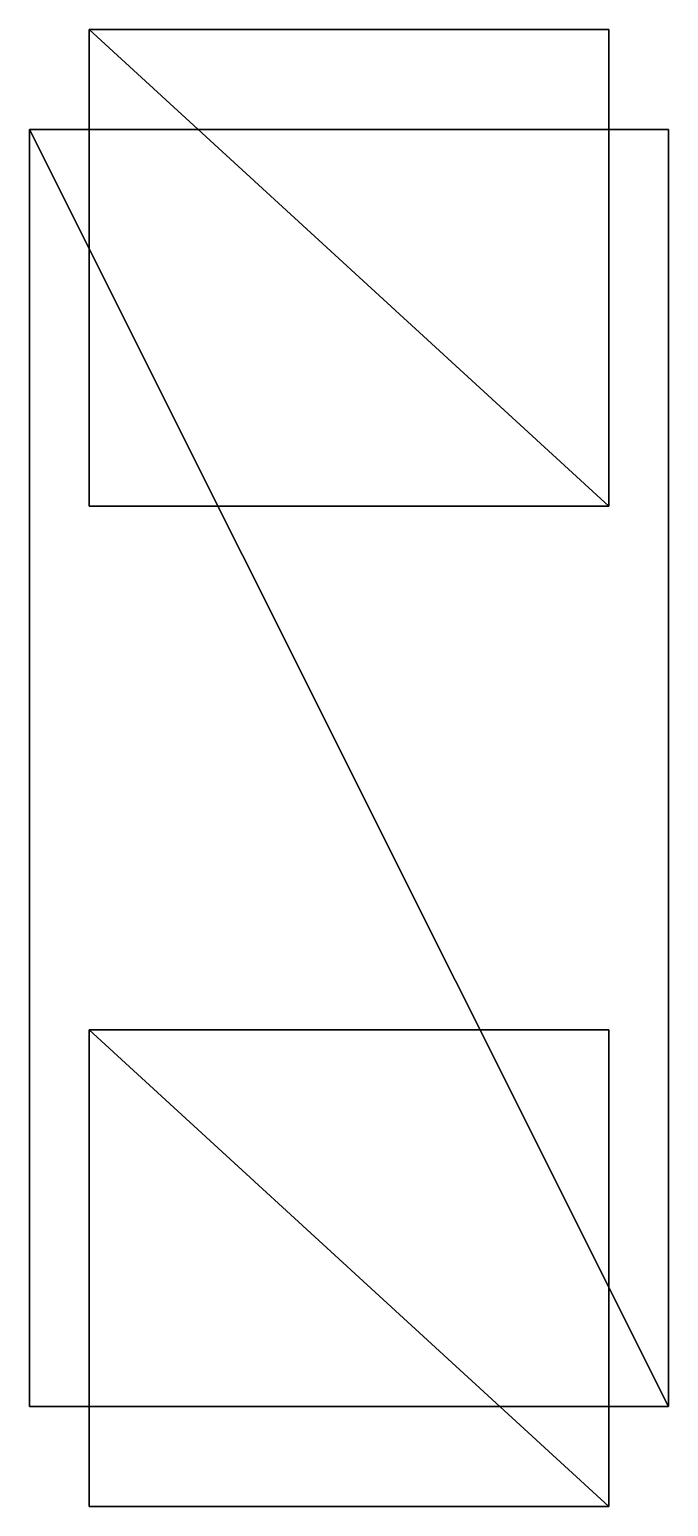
# Model space of a CAD drawing. Extents: x -0.15 to 0.15, y -0.347 to 0.347.
import ezdxf

# ---------------------------------------------------------------- set-up
doc = ezdxf.new("R2010")
doc.units = 0
for name, color, linetype in [('Body', 250, 'CONTINUOUS'), ('Triangle_Set', 253, 'CONTINUOUS'), ('Triangle_Set_ncl1_1', 253, 'CONTINUOUS')]:
    doc.layers.add(name, color=color, linetype=linetype)

msp = doc.modelspace()

# ---------------------------------------------------------------- meshes
at = {"layer": 'Body', "color": 250}
mesh = msp.add_polyface(dxfattribs=at)
corners = [(-0.15, 0.3, 0.1), (-0.15, 0.3, 0.4), (0.15, 0.3, 0.4), (0.15, 0.3, 0.1), (0.15, -0.3, 0.4), (0.15, -0.3, 0.1), (-0.15, -0.3, 0.4), (-0.15, -0.3, 0.1)]
mesh.append_faces([[corners[k] for k in face] for face in [(0, 3, 2), (1, 0, 2), (2, 3, 4), (4, 3, 5), (5, 7, 6), (4, 5, 6), (6, 7, 1), (1, 7, 0), (0, 5, 3), (5, 0, 7), (4, 1, 2), (1, 4, 6)]], dxfattribs={"color": 250})
at = {"layer": 'Triangle_Set', "color": 253}
mesh = msp.add_polyface(dxfattribs=at)
corners = [(-0.122, -0.347), (-0.122, -0.347, 0.1), (-0.122, -0.123), (-0.122, -0.123, 0.1), (0.122, -0.347), (0.122, -0.347, 0.1), (0.122, -0.123), (0.122, -0.123, 0.1)]
mesh.append_faces([[corners[k] for k in face] for face in [(2, 1, 0), (1, 2, 3), (5, 6, 4), (6, 5, 7), (5, 4, 1), (4, 0, 1), (6, 7, 3), (2, 6, 3), (2, 0, 4), (2, 4, 6), (1, 3, 5), (5, 3, 7)]], dxfattribs={"color": 253})
at = {"layer": 'Triangle_Set_ncl1_1', "color": 253}
mesh = msp.add_polyface(dxfattribs=at)
corners = [(-0.122, 0.123), (-0.122, 0.123, 0.1), (-0.122, 0.347), (-0.122, 0.347, 0.1), (0.122, 0.123), (0.122, 0.123, 0.1), (0.122, 0.347), (0.122, 0.347, 0.1)]
mesh.append_faces([[corners[k] for k in face] for face in [(2, 1, 0), (1, 2, 3), (5, 6, 4), (6, 5, 7), (5, 4, 1), (4, 0, 1), (6, 7, 3), (2, 6, 3), (2, 0, 4), (2, 4, 6), (1, 3, 5), (5, 3, 7)]], dxfattribs={"color": 253})

doc.saveas('drawing.dxf')
